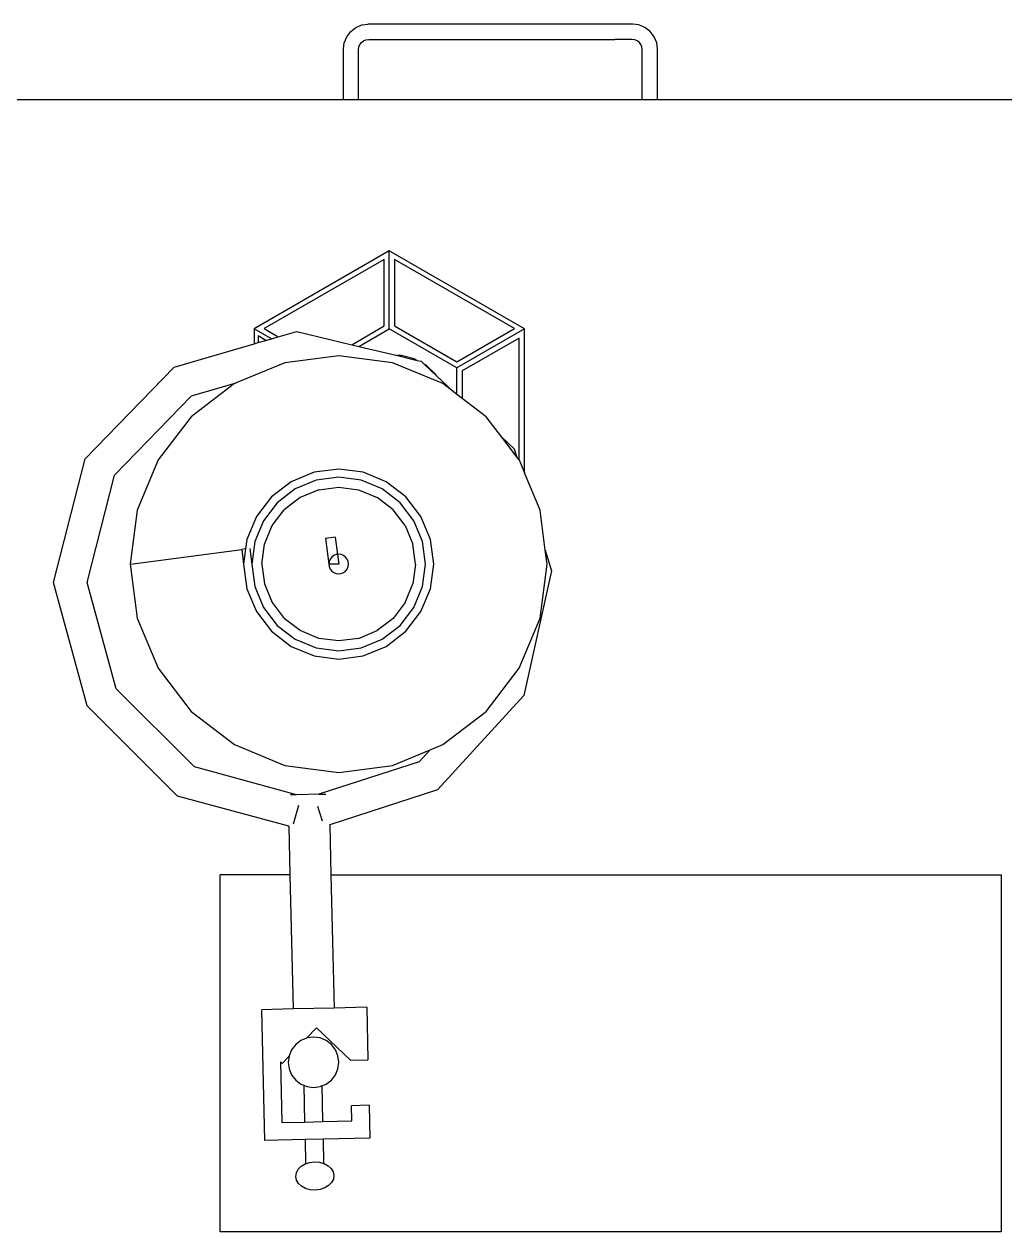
# Model space of a CAD drawing. Header units: metres. Extents: x 217 to 1422, y -179 to 129.
# Drawn here: x 1350.3771 to 1350.7276, y 60.548 to 60.9798 of the extents above; entities that cross this region are included whole.
import ezdxf

# ---------------------------------------------------------------- set-up
doc = ezdxf.new("R2010")
doc.units = ezdxf.units.M
doc.header["$LTSCALE"] = 0.5
doc.header["$MEASUREMENT"] = 0
doc.layers.add('+1', color=255, linetype='Continuous')

# ---------------------------------------------------------------- blocks, each defined once
blk = doc.blocks.new('Chemistry Lab table pl')
at = {"layer": '+1', "transparency": 33554687}
for p, q in [((6.29582, 3.7005), (6.29582, 3.82814)), ((6.29582, 3.82814), (6.57493, 3.82814)), ((6.57493, 3.82814), (6.57493, 3.7005)), ((6.53752, 3.81245), (6.53915, 3.813)), ((6.53915, 3.813), (6.54091, 3.81321)), ((6.54091, 3.81321), (6.54268, 3.81308)), ((6.54268, 3.81308), (6.54434, 3.81261)), ((6.53421, 3.808), (6.53441, 3.80931)), ((6.53441, 3.80931), (6.53506, 3.81055)), ((6.53506, 3.81055), (6.53612, 3.81162)), ((6.53612, 3.81162), (6.53752, 3.81245)), ((6.54434, 3.81261), (6.54577, 3.81184)), ((6.54577, 3.81184), (6.54688, 3.81082)), ((6.54688, 3.81082), (6.54759, 3.80962)), ((6.54759, 3.80962), (6.54786, 3.80832)), ((6.53447, 3.8067), (6.53421, 3.808)), ((6.53518, 3.8055), (6.53447, 3.8067)), ((6.53629, 3.80448), (6.53518, 3.8055)), ((6.53772, 3.80371), (6.53629, 3.80448)), ((6.54594, 3.8047), (6.54455, 3.80387)), ((6.547, 3.80578), (6.54594, 3.8047)), ((6.54765, 3.80701), (6.547, 3.80578)), ((6.54786, 3.80832), (6.54765, 3.80701)), ((6.53791, 3.80365), (6.53772, 3.80371)), ((6.53812, 3.79499), (6.53791, 3.80365)), ((6.53938, 3.80324), (6.53791, 3.80365)), ((6.54115, 3.80311), (6.53938, 3.80324)), ((6.54291, 3.80333), (6.54115, 3.80311)), ((6.54437, 3.80381), (6.54291, 3.80333)), ((6.54455, 3.80387), (6.54437, 3.80381)), ((6.54457, 3.79514), (6.54437, 3.80381)), ((6.52141, 3.7946), (6.53812, 3.79499)), ((6.52168, 3.7829), (6.52141, 3.7946)), ((6.53812, 3.79499), (6.54457, 3.79514)), ((6.54457, 3.79514), (6.55896, 3.79548)), ((6.55896, 3.79548), (6.56006, 3.74872)), ((6.53826, 3.78872), (6.52783, 3.78847)), ((6.52783, 3.78847), (6.52796, 3.78304)), ((6.54472, 3.78887), (6.53826, 3.78872)), ((6.53856, 3.77595), (6.53826, 3.78872)), ((6.55283, 3.78906), (6.54472, 3.78887)), ((6.54503, 3.77573), (6.54472, 3.78887)), ((6.55334, 3.76735), (6.55283, 3.78906)), ((6.52168, 3.7829), (6.52796, 3.78304)), ((6.53702, 3.77531), (6.53516, 3.77388)), ((6.53856, 3.77595), (6.53702, 3.77531)), ((6.53856, 3.77595), (6.5392, 3.77621)), ((6.54153, 3.77652), (6.5392, 3.77621)), ((6.54386, 3.77621), (6.54153, 3.77652)), ((6.54503, 3.77573), (6.54386, 3.77621)), ((6.54604, 3.77531), (6.54503, 3.77573)), ((6.5479, 3.77388), (6.54604, 3.77531)), ((6.53282, 3.76984), (6.53252, 3.76751)), ((6.53372, 3.77201), (6.53282, 3.76984)), ((6.53516, 3.77388), (6.53372, 3.77201)), ((6.54934, 3.77201), (6.5479, 3.77388)), ((6.55024, 3.76984), (6.54934, 3.77201)), ((6.55054, 3.76751), (6.55024, 3.76984)), ((6.52834, 3.76676), (6.52206, 3.76661)), ((6.5225, 3.74783), (6.52206, 3.76661)), ((6.54051, 3.75515), (6.52834, 3.76676)), ((6.53252, 3.76751), (6.53282, 3.76517)), ((6.55024, 3.76517), (6.55026, 3.76537)), ((6.55026, 3.76537), (6.55272, 3.76794)), ((6.55026, 3.76537), (6.55054, 3.76751)), ((6.55334, 3.76735), (6.55272, 3.76794)), ((6.53282, 3.76517), (6.53372, 3.763)), ((6.53372, 3.763), (6.53516, 3.76113)), ((6.53516, 3.76113), (6.53702, 3.7597)), ((6.54604, 3.7597), (6.5479, 3.76113)), ((6.5479, 3.76113), (6.54934, 3.763)), ((6.54934, 3.763), (6.55024, 3.76517)), ((6.53702, 3.7597), (6.5392, 3.7588)), ((6.5392, 3.7588), (6.54153, 3.75849)), ((6.54051, 3.75515), (6.54407, 3.75889)), ((6.54153, 3.75849), (6.54386, 3.7588)), ((6.54386, 3.7588), (6.54407, 3.75889)), ((6.54407, 3.75889), (6.54604, 3.7597)), ((6.5225, 3.74783), (6.53419, 3.74811)), ((6.53419, 3.74811), (6.54885, 3.74845)), ((6.53531, 3.7005), (6.53419, 3.74811)), ((6.54885, 3.74845), (6.56006, 3.74872)), ((6.54998, 3.7005), (6.54885, 3.74845)), ((6.53531, 3.7005), (6.29582, 3.7005)), ((6.53573, 3.68261), (6.53531, 3.7005)), ((6.55038, 3.68314), (6.54998, 3.7005)), ((6.54998, 3.7005), (6.57493, 3.7005)), ((6.49721, 3.67015), (6.53573, 3.68261)), ((6.53573, 3.68261), (6.53576, 3.68261)), ((6.54011, 3.67591), (6.53839, 3.68123)), ((6.54866, 3.68231), (6.54681, 3.67554)), ((6.55036, 3.68315), (6.55038, 3.68314)), ((6.55038, 3.68314), (6.59009, 3.67233)), ((6.50372, 3.66004), (6.53965, 3.67166)), ((6.53965, 3.67166), (6.53707, 3.6716)), ((6.53965, 3.67166), (6.54761, 3.67185)), ((6.54761, 3.67185), (6.54972, 3.6719)), ((6.54761, 3.67185), (6.58406, 3.66192)), ((6.59009, 3.67233), (6.62242, 3.64006)), ((6.46642, 3.6364), (6.49721, 3.67015)), ((6.53254, 3.66388), (6.51326, 3.66134)), ((6.55182, 3.66134), (6.53254, 3.66388)), ((6.58406, 3.66192), (6.61203, 3.63401)), ((6.51326, 3.66134), (6.49983, 3.65578)), ((6.49983, 3.65578), (6.50372, 3.66004)), ((6.56979, 3.6539), (6.55182, 3.66134)), ((6.49529, 3.6539), (6.47986, 3.64206)), ((6.49983, 3.65578), (6.49529, 3.6539)), ((6.58522, 3.64206), (6.56979, 3.6539)), ((6.47986, 3.64206), (6.46802, 3.62663)), ((6.59706, 3.62663), (6.58522, 3.64206)), ((6.45642, 3.59183), (6.46642, 3.6364)), ((6.62242, 3.64006), (6.63451, 3.59601)), ((6.61203, 3.63401), (6.62248, 3.59591)), ((6.46802, 3.62663), (6.46058, 3.60866)), ((6.53254, 3.62334), (6.52375, 3.62218)), ((6.54133, 3.62218), (6.53254, 3.62334)), ((6.6045, 3.60866), (6.59706, 3.62663)), ((6.51556, 3.61879), (6.50853, 3.61339)), ((6.52375, 3.62218), (6.51556, 3.61879)), ((6.52451, 3.61933), (6.51703, 3.61624)), ((6.53254, 3.62039), (6.52451, 3.61933)), ((6.54057, 3.61933), (6.53254, 3.62039)), ((6.54805, 3.61624), (6.54057, 3.61933)), ((6.54952, 3.61879), (6.54133, 3.62218)), ((6.55656, 3.61339), (6.54952, 3.61879)), ((6.51703, 3.61624), (6.51061, 3.61131)), ((6.52543, 3.61593), (6.51879, 3.61318)), ((6.52543, 3.61593), (6.53254, 3.61687)), ((6.53254, 3.61687), (6.53966, 3.61593)), ((6.53966, 3.61593), (6.54629, 3.61318)), ((6.55447, 3.61131), (6.54805, 3.61624)), ((6.50853, 3.61339), (6.50313, 3.60636)), ((6.51061, 3.61131), (6.50568, 3.60488)), ((6.5131, 3.60881), (6.51879, 3.61318)), ((6.51876, 3.61324), (6.51879, 3.61318)), ((6.54629, 3.61318), (6.55198, 3.60881)), ((6.5594, 3.60488), (6.55447, 3.61131)), ((6.56195, 3.60636), (6.55656, 3.61339)), ((6.46058, 3.60866), (6.45804, 3.58937)), ((6.50313, 3.60636), (6.49973, 3.59817)), ((6.50873, 3.60312), (6.5131, 3.60881)), ((6.55635, 3.60312), (6.55198, 3.60881)), ((6.56535, 3.59817), (6.56195, 3.60636)), ((6.60704, 3.58937), (6.6045, 3.60866)), ((6.50568, 3.60488), (6.50258, 3.5974)), ((6.50873, 3.60312), (6.50599, 3.59649)), ((6.5591, 3.59649), (6.55635, 3.60312)), ((6.5625, 3.5974), (6.5594, 3.60488)), ((6.49973, 3.59817), (6.49858, 3.58937)), ((6.50258, 3.5974), (6.50152, 3.58937)), ((6.56356, 3.58937), (6.5625, 3.5974)), ((6.5665, 3.58937), (6.56535, 3.59817)), ((6.50505, 3.58937), (6.50599, 3.59649)), ((6.53163, 3.59278), (6.53078, 3.59243)), ((6.53254, 3.5929), (6.53163, 3.59278)), ((6.53345, 3.59278), (6.53254, 3.5929)), ((6.5343, 3.59243), (6.53345, 3.59278)), ((6.56003, 3.58937), (6.5591, 3.59649)), ((6.62248, 3.59591), (6.61268, 3.55763)), ((6.63451, 3.59601), (6.62317, 3.55176)), ((6.45869, 3.58443), (6.45642, 3.59183)), ((6.45804, 3.58937), (6.45869, 3.58443)), ((6.49858, 3.58937), (6.49973, 3.58058)), ((6.50152, 3.58937), (6.50258, 3.58135)), ((6.50505, 3.58937), (6.50599, 3.58226)), ((6.52914, 3.59029), (6.52902, 3.58937)), ((6.52902, 3.58937), (6.52914, 3.58846)), ((6.52949, 3.59114), (6.52914, 3.59029)), ((6.52914, 3.58846), (6.52949, 3.58761)), ((6.53005, 3.59187), (6.52949, 3.59114)), ((6.53078, 3.59243), (6.53005, 3.59187)), ((6.53254, 3.58937), (6.53606, 3.58937)), ((6.53297, 3.58591), (6.53254, 3.58937)), ((6.53503, 3.59187), (6.5343, 3.59243)), ((6.53559, 3.59114), (6.53503, 3.59187)), ((6.53594, 3.59029), (6.53559, 3.59114)), ((6.53559, 3.58761), (6.53594, 3.58846)), ((6.53606, 3.58937), (6.53594, 3.59029)), ((6.53594, 3.58846), (6.53606, 3.58937)), ((6.53727, 3.58021), (6.53606, 3.58937)), ((6.56003, 3.58937), (6.5591, 3.58226)), ((6.5625, 3.58135), (6.56356, 3.58937)), ((6.5643, 3.58376), (6.56356, 3.58937)), ((6.56579, 3.58396), (6.5665, 3.58937)), ((6.56719, 3.58415), (6.5665, 3.58937)), ((6.60689, 3.58937), (6.56719, 3.58415)), ((6.6045, 3.57009), (6.60704, 3.58937)), ((6.60689, 3.58937), (6.60704, 3.58937)), ((6.45869, 3.58443), (6.46058, 3.57009)), ((6.52949, 3.58761), (6.53005, 3.58688)), ((6.53005, 3.58688), (6.53078, 3.58632)), ((6.53078, 3.58632), (6.53163, 3.58597)), ((6.53163, 3.58597), (6.53254, 3.58585)), ((6.53254, 3.58585), (6.53297, 3.58591)), ((6.53297, 3.58591), (6.53345, 3.58597)), ((6.53379, 3.57975), (6.53297, 3.58591)), ((6.53345, 3.58597), (6.5343, 3.58632)), ((6.5343, 3.58632), (6.53503, 3.58688)), ((6.53503, 3.58688), (6.53559, 3.58761)), ((6.56579, 3.58396), (6.56719, 3.58415)), ((6.49973, 3.58058), (6.50313, 3.57239)), ((6.50258, 3.58135), (6.50568, 3.57387)), ((6.50873, 3.57563), (6.50599, 3.58226)), ((6.53379, 3.57975), (6.53727, 3.58021)), ((6.5591, 3.58226), (6.55635, 3.57563)), ((6.5594, 3.57387), (6.5625, 3.58135)), ((6.56195, 3.57239), (6.56535, 3.58058)), ((6.56535, 3.58058), (6.56579, 3.58396)), ((6.50873, 3.57563), (6.5131, 3.56994)), ((6.55635, 3.57563), (6.55198, 3.56994)), ((6.50313, 3.57239), (6.50853, 3.56536)), ((6.50568, 3.57387), (6.51061, 3.56744)), ((6.55447, 3.56744), (6.5594, 3.57387)), ((6.55656, 3.56536), (6.56195, 3.57239)), ((6.46058, 3.57009), (6.46611, 3.55672)), ((6.51061, 3.56744), (6.51703, 3.56251)), ((6.5131, 3.56994), (6.51879, 3.56557)), ((6.54629, 3.56557), (6.55198, 3.56994)), ((6.54805, 3.56251), (6.55447, 3.56744)), ((6.59706, 3.55212), (6.6045, 3.57009)), ((6.50853, 3.56536), (6.51556, 3.55996)), ((6.51703, 3.56251), (6.52451, 3.55942)), ((6.52543, 3.56282), (6.51879, 3.56557)), ((6.53254, 3.56188), (6.52543, 3.56282)), ((6.53966, 3.56282), (6.53254, 3.56188)), ((6.53966, 3.56282), (6.54629, 3.56557)), ((6.54057, 3.55942), (6.54805, 3.56251)), ((6.54952, 3.55996), (6.55656, 3.56536)), ((6.51556, 3.55996), (6.52375, 3.55657)), ((6.52451, 3.55942), (6.53254, 3.55836)), ((6.53254, 3.55836), (6.54057, 3.55942)), ((6.54133, 3.55657), (6.54952, 3.55996)), ((6.46611, 3.55672), (6.46611, 3.50523)), ((6.46802, 3.55212), (6.46611, 3.55672)), ((6.52375, 3.55657), (6.53254, 3.55541)), ((6.53254, 3.55541), (6.54133, 3.55657)), ((6.61268, 3.55763), (6.58518, 3.52924)), ((6.46802, 3.55212), (6.46798, 3.50855)), ((6.46802, 3.55212), (6.46899, 3.55086)), ((6.46982, 3.54816), (6.46899, 3.55086)), ((6.46899, 3.55086), (6.47428, 3.54396)), ((6.58522, 3.53669), (6.59706, 3.55212)), ((6.62317, 3.55176), (6.59139, 3.51894)), ((6.47428, 3.54396), (6.46982, 3.54816)), ((6.47428, 3.54396), (6.47986, 3.53669)), ((6.47986, 3.53669), (6.48841, 3.53013)), ((6.56979, 3.52485), (6.58522, 3.53669)), ((6.48841, 3.52034), (6.48841, 3.53013)), ((6.48841, 3.53013), (6.49028, 3.5287)), ((6.49028, 3.5287), (6.49028, 3.51918)), ((6.49028, 3.5287), (6.49161, 3.52768)), ((6.58518, 3.52924), (6.56913, 3.52458)), ((6.49756, 3.52209), (6.49161, 3.52768)), ((6.49161, 3.52768), (6.49529, 3.52485)), ((6.49529, 3.52485), (6.51326, 3.51741)), ((6.55182, 3.51741), (6.56913, 3.52458)), ((6.56913, 3.52458), (6.56979, 3.52485)), ((6.46798, 3.50855), (6.48841, 3.52034)), ((6.49756, 3.52209), (6.49784, 3.52162)), ((6.502, 3.51791), (6.49756, 3.52209)), ((6.49784, 3.52162), (6.50132, 3.51828)), ((6.46611, 3.50523), (6.49028, 3.51918)), ((6.49034, 3.5171), (6.46971, 3.50519)), ((6.49028, 3.51918), (6.51444, 3.50523)), ((6.51261, 3.50425), (6.49034, 3.5171)), ((6.50132, 3.51828), (6.502, 3.51791)), ((6.50311, 3.51687), (6.502, 3.51791)), ((6.50451, 3.51653), (6.50311, 3.51687)), ((6.50451, 3.51653), (6.50555, 3.51596)), ((6.51155, 3.51484), (6.50451, 3.51653)), ((6.50555, 3.51596), (6.51023, 3.51481)), ((6.51326, 3.51741), (6.53254, 3.51487)), ((6.53254, 3.51487), (6.55182, 3.51741)), ((6.59139, 3.51894), (6.56277, 3.51063)), ((6.51023, 3.51481), (6.51155, 3.51484)), ((6.52535, 3.51153), (6.51155, 3.51484)), ((6.52535, 3.51153), (6.51444, 3.50523)), ((6.52784, 3.51093), (6.51627, 3.50425)), ((6.52784, 3.51093), (6.52535, 3.51153)), ((6.54752, 3.5062), (6.52784, 3.51093)), ((6.56277, 3.51063), (6.56133, 3.51021)), ((6.56277, 3.50523), (6.56277, 3.51063)), ((6.55412, 3.50811), (6.54752, 3.5062)), ((6.55655, 3.50882), (6.55412, 3.50811)), ((6.55918, 3.50519), (6.55412, 3.50811)), ((6.55854, 3.5094), (6.55655, 3.50882)), ((6.55655, 3.50882), (6.56277, 3.50523)), ((6.56133, 3.51021), (6.55854, 3.5094)), ((6.55854, 3.5094), (6.56133, 3.50779)), ((6.56133, 3.50779), (6.56133, 3.51021)), ((6.46611, 3.50523), (6.51444, 3.47733)), ((6.46971, 3.50519), (6.51261, 3.48042)), ((6.51261, 3.48042), (6.51261, 3.50425)), ((6.51444, 3.47733), (6.56277, 3.50523)), ((6.51444, 3.50523), (6.51444, 3.47733)), ((6.51627, 3.48042), (6.55918, 3.50519)), ((6.51627, 3.50425), (6.51627, 3.48042)), ((5.89736, 3.42344), (6.41859, 3.42344)), ((6.41859, 3.42344), (6.41859, 3.40519)), ((6.41859, 3.42344), (6.42402, 3.42344)), ((6.42402, 3.42344), (6.42402, 3.40554)), ((6.42402, 3.42344), (6.52544, 3.42344)), ((6.52544, 3.42344), (6.52544, 3.40554)), ((6.52544, 3.42344), (6.53086, 3.42344)), ((6.53086, 3.42344), (6.53086, 3.40519)), ((6.53086, 3.42344), (6.82776, 3.42344)), ((6.41859, 3.40519), (6.41888, 3.40302)), ((6.41888, 3.40302), (6.41978, 3.40084)), ((6.42402, 3.40554), (6.42416, 3.40445)), ((6.42416, 3.40445), (6.42451, 3.40359)), ((6.42451, 3.40359), (6.42507, 3.40285)), ((6.42507, 3.40285), (6.42581, 3.40229)), ((6.52438, 3.40285), (6.52365, 3.40229)), ((6.52494, 3.40359), (6.52438, 3.40285)), ((6.52529, 3.40445), (6.52494, 3.40359)), ((6.52544, 3.40554), (6.52529, 3.40445)), ((6.53058, 3.40302), (6.52968, 3.40084)), ((6.53086, 3.40519), (6.53058, 3.40302)), ((6.41978, 3.40084), (6.42121, 3.39896)), ((6.42121, 3.39896), (6.42307, 3.39752)), ((6.42581, 3.40229), (6.42666, 3.40193)), ((6.42666, 3.40193), (6.42775, 3.40179)), ((6.42775, 3.40179), (6.43383, 3.40179)), ((6.51562, 3.40184), (6.43383, 3.40184)), ((6.52171, 3.40179), (6.51562, 3.40179)), ((6.5228, 3.40193), (6.52171, 3.40179)), ((6.52365, 3.40229), (6.5228, 3.40193)), ((6.52825, 3.39896), (6.52638, 3.39752)), ((6.52968, 3.40084), (6.52825, 3.39896)), ((6.42307, 3.39752), (6.42524, 3.39662)), ((6.42524, 3.39662), (6.42739, 3.39633)), ((6.42739, 3.39633), (6.52206, 3.39633)), ((6.52421, 3.39662), (6.52206, 3.39633)), ((6.52638, 3.39752), (6.52421, 3.39662))]:
    blk.add_line(p, q, dxfattribs=at)
blk = doc.blocks.new('PLAN FF')
at = {"layer": '+1', "transparency": 33554687, "rotation": 180}
blk.add_blockref('Chemistry Lab table pl', (1357.02208, 64.37618), dxfattribs=at)

msp = doc.modelspace()

# ---------------------------------------------------------------- block references
at = {"transparency": 33554687}
msp.add_blockref('PLAN FF', (0, 0), dxfattribs=at)

doc.saveas('drawing.dxf')
